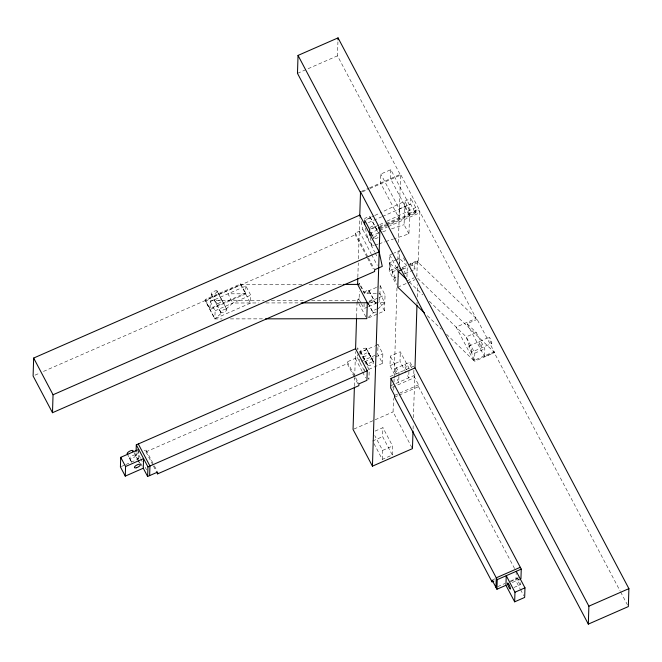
<?xml version="1.0" encoding="UTF-8"?>
<svg xmlns="http://www.w3.org/2000/svg" width="662" height="662" viewBox="0 0 662 662"><rect width="100%" height="100%" fill="white"/><g stroke="black" fill="none" stroke-linecap="round" stroke-linejoin="round"><path stroke-width="0.5" stroke-dasharray="3.31 2.48" d="M399.244 265.536L399.467 258.395L397.647 259.198M429.324 301.26L466.23 336.884L474.819 353.152L474.563 361.311L494.572 352.54L477.161 319.357L417.308 261.581L410.035 264.767M125.821 464.558L138.424 459.039L136 454.446L136.066 452.527M140.427 458.162L138.002 453.569L138.093 450.69M138.424 459.039L138.697 450.4M152.93 465.072L145.954 451.856L146.004 450.061L144.225 450.839M301.897 284.503L241.109 284.61L205.17 300.366L214.869 318.72L250.484 303.113L250.733 295.161L245.883 285.984L210.268 301.591L210.02 309.543L245.958 293.787L240.811 283.857L205.203 299.464L205.162 300.573L214.86 318.927L222.093 318.918M210.268 301.591L215.117 310.768L214.86 318.927L221.729 312.845M240.811 283.857L240.786 284.751L250.484 303.113M245.883 285.984L245.66 293.034L210.044 308.649L205.203 299.464M369.801 188.612L400.51 175.149L337.488 55.823L337.926 41.872M354.203 376.852L347.227 363.637L347.285 361.841L357.29 357.455L357.381 354.575M367.046 257.187L355.221 234.803L355.279 233.007L362.884 229.673L360.616 218.99M354.418 386.062L354.675 377.795L358.399 384.779M354.708 376.761L355.494 351.613M356.586 316.841L357.108 300.308L359.143 298.512M357.836 277.196L358.283 262.905M358.415 258.817L359.689 218.137M357.53 349.776L357.588 347.856L369.222 369.892L368.924 379.483L368.047 377.837M360.873 302.766L359.11 299.431L359.358 291.445M359.549 285.463L359.615 283.468L357.612 284.346M359.714 362.048L359.797 359.168M359.954 354.369L360.012 352.449L374.419 346.135M367.658 306.986L363.959 308.608L364.117 303.601M364.555 371.225L364.621 369.305M369.611 187.809L400.535 174.255L418.955 209.134L408.95 213.52L409.232 204.55L390.812 169.671L380.807 174.056L380.526 183.026L398.946 217.906L386.219 223.483M375.321 345.738L378.019 344.554L377.721 354.153L382.562 363.33L368.163 369.644M368.668 317.851L384.539 310.892L379.682 301.715L380.195 285.752L377.423 286.969M382.562 363.33L382.868 353.731L378.019 344.554M384.539 310.892L385.044 294.929L380.195 285.752M390.812 169.671L390.53 178.641L408.95 213.52M374.005 443.639L382.313 459.378L392.318 454.993L382.628 436.639L382.909 427.669L372.905 432.054M382.313 459.378L382.603 450.408L374.75 435.546M393.344 253.372L389.703 254.969L389.198 270.932L396.364 284.495M394.585 374.427L389.992 365.73L390.29 356.131L400.295 351.745L409.025 368.271L408.719 377.87L406.427 373.517M398.946 217.906L399.227 208.935L380.807 174.056M411.979 447.735L393.062 411.913L393.485 398.474M393.749 390.208L393.882 386.078M394.006 381.949L394.105 378.846M394.138 377.812L396.96 287.912M397.548 269.318L397.68 265.181M397.837 260.017L398.193 248.647M398.392 242.449L400.535 174.255M392.318 454.993L392.599 446.022L382.909 427.669M399.302 263.559L399.707 250.584L394.254 252.975M398.896 376.496L398.714 382.255L396.422 377.903M398.929 375.536L399.02 372.656L390.29 356.131M408.934 233.868L404.085 224.683L404.821 201.231L409.67 210.408L408.934 233.868L394.42 238.684M405.963 372.648L399.997 361.344L400.295 351.745M406.956 276.997L407.304 265.967L399.467 258.395M369.479 233.471L415.496 213.296L410.655 204.119L410.829 198.377L382.272 211.939M415.496 213.296L415.678 207.562L410.829 198.377M514.597 568.592L418.516 386.649L418.566 384.854L413.725 375.677L413.899 369.917M416.837 276.608L417.333 260.638L410.059 263.832M409.215 266.463L418.31 262.475L419.865 212.767L418.897 210.93L418.955 209.134M413.071 429.042L413.237 423.895M413.427 417.705L414.875 371.754M416.994 304.148L417.06 302.095M417.226 296.948L417.614 284.61M494.572 352.333L484.567 356.719L484.824 348.766L476.235 332.498L467.157 323.735L477.161 319.357M516.244 571.314L515.946 580.913L520.075 588.741M205.625 300.167L205.162 300.573L264.08 300.465M225.974 309.088L232.842 302.997L258.685 302.956M368.329 317.313L373.674 312.58M377.919 308.823L384.788 302.733L379.947 293.556L364.431 293.58L359.582 284.403M366.607 219.379L374.08 215.829M374.899 215.44L381.535 212.295M370.53 228.994L378.929 225.006M379.748 224.617L386.194 221.555M387.113 221.125L415.678 207.562M297.478 73.358L337.488 55.823M361.427 191.392L368.701 188.207M362.354 191.872L368.866 189.018M399.227 208.935L409.232 204.55M368.353 222.655L381.535 216.879M382.479 216.466L410.655 204.119M34.987 375.164L39.712 373.095M43.493 371.432L355.221 234.803M379.847 226.272L385.309 223.88M378.912 227.571L385.425 224.716M386.36 224.31L418.93 210.028L476.135 318.364L456.126 327.136L473.777 360.55L493.786 351.779L620.137 591.05M378.887 228.464L386.327 225.204M387.262 224.799L418.897 210.93M379.856 230.302L387.295 227.041M388.23 226.636L419.865 212.767M215.117 310.768L250.733 295.161M396.737 259.595L389.463 262.781L389.206 270.94L399.211 266.554M392.293 271.941L412.302 263.17M402.844 269.252L408.305 266.86M394.966 278.048A3.335 0.621 66.3 0 0 393.46 273.265A3.335 0.621 66.3 0 0 392.467 273.671A3.335 0.621 66.3 0 0 394.966 278.048L398.607 276.459M404.97 273.671L414.975 269.285A3.335 0.621 66.3 0 0 413.469 264.494A3.335 0.621 66.3 0 0 412.467 264.908A3.335 0.621 66.3 0 0 414.975 269.285M376.496 287.374L364.456 292.645L359.615 283.468M311.628 300.391L357.108 300.308L359.11 299.431M406.832 280.986L414.106 277.8M397.796 287.209L406.89 283.22M407.8 282.823L415.074 279.637M369.173 301.889L378.507 297.792M379.442 297.387L385.044 294.929M368.585 306.58L379.698 301.715M136 454.446L138.002 453.569M145.954 451.856L347.227 363.637M121.32 466.536L124.919 464.956M361.51 361.253L375.015 355.337M364.861 361.626L374.766 357.29M375.66 356.892L382.868 353.731M389.992 365.73L399.997 361.344M476.235 332.498L466.23 336.884L469.408 346.209M394.618 368.891L409.629 362.313M390.017 376.604L414.023 366.078M469.06 346.044L489.061 337.272M390.613 385.805L413.725 375.677M471.733 352.151A3.335 0.621 66.3 0 0 470.227 347.36A3.335 0.621 66.3 0 0 469.226 347.773A3.335 0.621 66.3 0 0 471.733 352.151L491.742 343.379A3.335 0.621 66.3 0 0 490.228 338.596A3.335 0.621 66.3 0 0 489.235 339.002A3.335 0.621 66.3 0 0 491.742 343.379M392.483 387.245L414.693 377.514M474.819 353.152L484.824 348.766M394.56 395.38L418.566 384.854M394.502 397.167L398.201 395.553M399.12 395.148L418.516 386.649M353.98 429.042L393.062 411.913M372.623 441.016L382.628 436.639M382.603 450.408L392.599 446.022M493.016 579.664L494.862 578.853M497.766 586.623L504.974 583.462M510.427 581.071L518.313 577.62M510.394 581.757L517.667 578.563M512.305 582.51L520.117 579.084M513.977 587.467L520.34 584.678A3.335 0.621 66.3 0 0 518.834 579.887A3.335 0.621 66.3 0 0 517.841 580.301A3.335 0.621 66.3 0 0 520.34 584.678M365.457 228.167L367.311 236.888L369.247 236.251M370.215 235.929L377.961 233.355M382.793 231.75L387.634 230.144M391.507 228.862L404.085 224.683M367.311 236.888L372.16 246.074L374.096 245.428M375.064 245.106L377.969 244.146M378.937 243.823L384.738 241.895M385.706 241.572L393.451 239.007M309.104 284.495L342.072 284.437M245.958 293.787L228.001 293.82L232.842 302.997M271.321 300.457L303.362 300.399M265.925 302.939L297.966 302.89M369.288 302.766L384.788 302.733M230.368 318.902L262.409 318.844M396.844 269.906L389.463 262.781L392.649 272.115M409.389 282.02L422.679 294.847M427.321 315.708L441.347 329.246M446.511 334.236L474.563 361.311L471.377 351.985M362.908 356.156L367.907 365.515L360.633 351.745M369.909 216.805L378.027 232.147M370.811 232.643L373.997 238.601M368.908 290.626L376.728 305.381M367.989 303.064L372.987 312.423M216.962 290.891L226.661 309.245M221.05 312.687L211.352 294.325M129.62 458.41L131.432 461.811M620.617 591.969L627.369 604.754M467.157 323.735L484.567 356.719M404.647 206.751L409.497 215.928M417.333 260.638L418.31 262.475M403.522 257.808L406.377 263.219M370.066 216.987L378.374 232.726M389.703 254.969L397.341 269.434M370.612 232.304L371.994 234.927M372.458 235.796L373.84 238.419M362.884 229.673L374.7 252.065M375.18 252.958L377.539 257.435M359.276 231.253L371.101 253.645M371.572 254.539L377.249 265.28M355.279 233.007L368.047 257.187M368.519 258.081L374.667 269.724M367.518 258.081L373.194 268.83M369.065 290.808L376.446 304.793M520.539 589.61L523.75 595.701M368.221 303.494L372.838 312.241M361.311 303.601L363.959 308.608M357.108 300.308L358.498 302.931M358.953 303.808L366.806 318.67M366.4 348.485A3.335 1.192 -27.8 0 1 362.395 351.737A3.335 1.192 -27.8 0 1 361.526 349.859A3.335 1.192 -27.8 0 1 366.4 348.485L373.666 362.255A3.335 1.192 -27.8 0 1 369.669 365.498A3.335 1.192 -27.8 0 1 368.792 363.628A3.335 1.192 -27.8 0 1 373.666 362.255M366.243 348.311L373.517 362.081M360.484 351.563L367.749 365.333M357.29 357.455L364.117 370.389M355.287 358.332L362.114 371.266M362.561 372.102L365.614 377.886M347.285 361.841L355.196 376.819M355.66 377.704L358.92 383.869M217.119 291.065A3.335 1.192 -27.8 0 1 213.114 294.317A3.335 1.192 -27.8 0 1 212.245 292.438A3.335 1.192 -27.8 0 1 217.119 291.065L226.809 309.427A3.335 1.192 -27.8 0 1 222.821 312.671A3.335 1.192 -27.8 0 1 221.927 310.801A3.335 1.192 -27.8 0 1 226.809 309.427M211.203 294.143L220.893 312.505M146.004 450.061L153.915 465.038M154.387 465.924L157.175 471.212M153.394 465.957L156.654 472.122M140.865 458.989L142.189 461.497M145.276 467.339L146.583 469.813M140.634 463.21L142.396 466.544M134.022 452.46L137.655 459.345M138.11 460.206L139.475 462.788M127.195 453.818L131.738 462.424M374.849 226.073L379.136 234.257M368.759 352.978L373.716 362.478L368.825 353.078A3.335 1.192 -27.8 0 0 363.951 354.443A3.335 1.192 -27.8 0 0 364.82 356.322A3.335 1.192 -27.8 0 0 368.825 353.078M135.536 455.332A3.335 1.192 -27.8 0 1 131.531 458.576A3.335 1.192 -27.8 0 1 130.662 456.697A3.335 1.192 -27.8 0 1 135.536 455.332L137.415 458.932M137.878 459.833L139.293 462.531M494.357 351.919L494.572 352.54L417.805 278.437L416.861 275.682M394.61 277.883L396.521 283.477M370.306 237.344L372.16 246.074M396.315 373.997A3.335 0.621 66.3 0 1 394.56 369.735A3.335 0.621 66.3 0 1 395.504 369.752A3.335 0.621 66.3 0 1 397.324 374.013M406.46 369.826A3.335 0.621 66.3 0 1 404.631 365.656A3.335 0.621 66.3 0 1 405.285 365.043A3.335 0.621 66.3 0 1 407.204 369.131M364.332 219.254A3.335 1.192 -27.8 0 1 368.072 216.838A3.335 1.192 -27.8 0 1 370.008 217.583A3.335 1.192 -27.8 0 1 366.516 220.09M378.143 237.476A3.335 1.192 -27.8 0 1 373.798 238.196A3.335 1.192 -27.8 0 1 378.217 235.084M411.325 367.418A3.335 0.621 66.3 0 1 409.563 363.157A3.335 0.621 66.3 0 1 410.514 363.173A3.335 0.621 66.3 0 1 412.335 367.435M364.009 292.323A3.335 1.192 -27.8 0 1 367.948 290.477A3.335 1.192 -27.8 0 1 368.693 291.859A3.335 1.192 -27.8 0 1 364.961 294.077M375.751 312.05A3.335 1.192 -27.8 0 1 372.822 311.86A3.335 1.192 -27.8 0 1 376.512 309.096M370.091 227.488A3.335 1.192 -27.8 0 1 373.964 225.825A3.335 1.192 -27.8 0 1 374.493 227.281A3.335 1.192 -27.8 0 1 370.811 229.441M402.397 269.045A3.335 0.621 66.3 0 1 402.786 267.878A3.335 0.621 66.3 0 1 404.755 271.801A3.335 0.621 66.3 0 1 404.631 273.514M369.09 301.309A3.335 1.192 -27.8 0 1 373.169 299.646A3.335 1.192 -27.8 0 1 373.111 301.475A3.335 1.192 -27.8 0 1 369.024 303.395M479.23 343.388A3.335 0.621 66.3 0 0 481.737 347.765A3.335 0.621 66.3 0 0 480.223 342.982A3.335 0.621 66.3 0 0 479.23 343.388M217.963 303.494A3.335 1.192 -27.8 0 0 221.96 300.25A3.335 1.192 -27.8 0 0 217.086 301.615A3.335 1.192 -27.8 0 0 217.963 303.494"/><path stroke-width="0.99" d="M360.202 217.053L359.789 215.109L33.663 358.051L33.1 375.991L52.488 412.707L374.609 271.519L374.667 269.724L382.272 266.389L379.177 251.825L359.789 215.109L360.517 191.79L378.937 226.677L378.887 228.464L379.856 230.302L372.441 466.164L412.459 448.629L413.005 431.103M52.488 412.707L53.051 394.767L33.663 358.051M138.73 449.44L120.724 457.334L120.418 466.925L125.267 476.11L143.273 468.216L143.58 458.617L125.573 466.511L125.267 476.11M136.091 451.567L136.306 444.847L355.585 348.733L367.22 370.77L366.922 380.36L358.92 383.869L358.862 385.665L157.581 473.884L156.654 472.122M157.581 473.884L157.639 472.089L147.634 476.474L147.94 466.884L136.306 444.847M149.637 475.597L149.943 466.007L138.308 443.97M378.912 227.571L588.319 624.117L628.337 606.582L628.9 588.642L338.05 37.883L298.041 55.418L297.478 73.358L360.492 192.692M337.992 39.877L338.05 37.883M354.385 387.088L353.053 429.448L372.441 466.164M355.585 348.866L356.561 317.868M357.803 278.222L357.612 284.346L367.302 302.7L366.806 318.67L265.512 318.844M364.638 224.286L364.762 220.256L369.611 229.433L369.892 235.407M416.961 305.182L414.991 367.915L390.985 378.441L390.679 388.031L394.56 395.38L394.502 397.167L492.032 581.857L493.877 581.046M492.032 581.857L492.089 580.061L496.939 589.246L505.942 585.299L506.24 575.7L514.97 592.225L514.664 601.824L524.668 597.438L524.974 587.839L516.244 571.314M495.97 587.409L496.268 577.81L520.282 567.293M496.939 589.246L497.236 579.647L390.985 378.441M520.944 578.72L521.251 569.121L414.991 367.915M588.319 624.117L588.882 606.177L298.041 55.418M53.051 394.767L379.177 251.825M401.933 269.649L398.301 271.246L397.796 287.209L424.367 312.861M147.94 466.884L367.22 370.77M497.236 579.647L521.251 569.121M514.97 592.225L524.974 587.839M588.882 606.177L628.9 588.642M343.098 284.437L358.556 284.403M301.069 302.882L368.254 302.766M397.581 270.617L406.435 279.174M505.942 585.299L514.664 601.824M143.273 468.216L147.634 476.474M120.724 457.334L125.573 466.511M127.799 454.149A3.335 1.192 -27.8 0 1 127.989 452.32A3.335 1.192 -27.8 0 1 131.92 450.425A3.335 1.192 -27.8 0 1 132.797 451.732M507.837 584.687A3.335 0.621 66.3 0 0 510.336 589.064A3.335 0.621 66.3 0 0 508.83 584.273A3.335 0.621 66.3 0 0 507.837 584.687M136.38 467.753A3.335 1.192 -27.8 0 0 140.385 464.509A3.335 1.192 -27.8 0 0 135.503 465.882A3.335 1.192 -27.8 0 0 136.38 467.753"/></g></svg>
